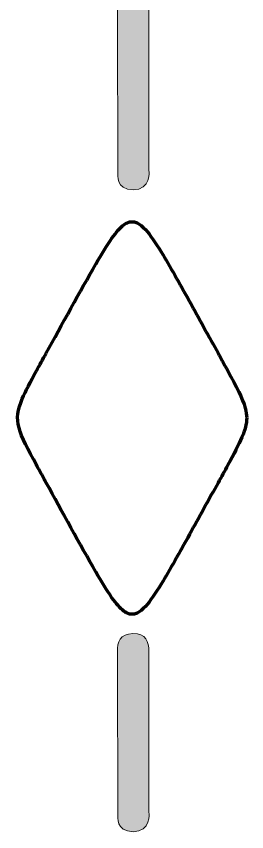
# Model space of a CAD drawing. Header units: millimetres. Extents: x -101 to 399, y -179 to 389.
# Drawn here: x 74.03 to 88.11, y -87.28 to -37.44 of the extents above; entities that cross this region are included whole.
import ezdxf

# ---------------------------------------------------------------- set-up
doc = ezdxf.new("R2010")
doc.units = ezdxf.units.MM
doc.header["$MEASUREMENT"] = 0
doc.layers.add('Layer 2', color=7, linetype='Continuous')

# ---------------------------------------------------------------- blocks, each defined once
blk = doc.blocks.new('block 4')
at = {"color": 1, "lineweight": 70, "true_color": 0xff0000}
blk.add_open_spline([(86.955, -59.115), (87.476, -60.071), (87.86, -60.79), (88.02, -61.378), (88.078, -61.59), (88.107, -61.788), (88.107, -61.987)], degree=3, knots=[0, 0, 0, 0, 1, 1, 1, 2, 2, 2, 2], dxfattribs=at)
blk = doc.blocks.new('block 95')
at = {"color": 1, "lineweight": 70, "true_color": 0xff0000}
blk.add_open_spline([(75.26, -59.115), (75.461, -58.746), (75.651, -58.402), (75.841, -58.058), (75.846, -58.049), (75.851, -58.04), (75.856, -58.032)], degree=3, knots=[0, 0, 0, 0, 1, 1, 1, 2, 2, 2, 2], dxfattribs=at)
blk = doc.blocks.new('block 96')
at = {"color": 1, "lineweight": 70, "true_color": 0xff0000}
blk.add_open_spline([(75.856, -58.032), (76.792, -56.338), (77.933, -54.226), (78.882, -52.59), (79.24, -51.974), (79.571, -51.429), (79.873, -51.003), (80.135, -50.633), (80.375, -50.352), (80.603, -50.182), (80.704, -50.107), (80.802, -50.053), (80.899, -50.022), (80.99, -49.992), (81.08, -49.982), (81.17, -49.991), (81.255, -49.999), (81.339, -50.024), (81.425, -50.066), (81.583, -50.144), (81.745, -50.278), (81.916, -50.464), (82.209, -50.784), (82.53, -51.258), (82.886, -51.838), (83.408, -52.691), (84.005, -53.77), (84.617, -54.877), (85.214, -55.957), (85.822, -57.06), (86.359, -58.032)], degree=3, knots=[0, 0, 0, 0, 1, 1, 1, 2, 2, 2, 3, 3, 3, 4, 4, 4, 5, 5, 5, 6, 6, 6, 7, 7, 7, 8, 8, 8, 9, 9, 9, 10, 10, 10, 10], dxfattribs=at)
blk = doc.blocks.new('block 97')
at = {"color": 1, "lineweight": 70, "true_color": 0xff0000}
blk.add_open_spline([(86.359, -58.032), (86.442, -58.182), (86.525, -58.333), (86.61, -58.486), (86.723, -58.691), (86.837, -58.899), (86.955, -59.115)], degree=3, knots=[0, 0, 0, 0, 1, 1, 1, 2, 2, 2, 2], dxfattribs=at)
blk = doc.blocks.new('block 98')
at = {"color": 1, "lineweight": 70, "true_color": 0xff0000}
blk.add_open_spline([(88.107, -61.987), (88.107, -62.353), (88.007, -62.72), (87.816, -63.166), (87.617, -63.634), (87.318, -64.193), (86.955, -64.86)], degree=3, knots=[0, 0, 0, 0, 1, 1, 1, 2, 2, 2, 2], dxfattribs=at)
blk = doc.blocks.new('block 99')
at = {"color": 1, "lineweight": 70, "true_color": 0xff0000}
blk.add_open_spline([(86.955, -64.86), (86.75, -65.237), (86.553, -65.593), (86.359, -65.943)], degree=3, dxfattribs=at)
blk = doc.blocks.new('block 100')
at = {"color": 1, "lineweight": 70, "true_color": 0xff0000}
blk.add_open_spline([(86.359, -65.943), (85.822, -66.915), (85.214, -68.018), (84.617, -69.098), (84.005, -70.205), (83.408, -71.284), (82.886, -72.137), (82.53, -72.717), (82.209, -73.191), (81.916, -73.511), (81.745, -73.697), (81.583, -73.831), (81.425, -73.909), (81.339, -73.951), (81.255, -73.976), (81.17, -73.984), (81.08, -73.993), (80.99, -73.983), (80.899, -73.953), (80.802, -73.922), (80.704, -73.868), (80.603, -73.793), (80.375, -73.623), (80.135, -73.342), (79.873, -72.972), (79.571, -72.546), (79.24, -72.001), (78.882, -71.385), (77.933, -69.749), (76.792, -67.637), (75.856, -65.943)], degree=3, knots=[0, 0, 0, 0, 1, 1, 1, 2, 2, 2, 3, 3, 3, 4, 4, 4, 5, 5, 5, 6, 6, 6, 7, 7, 7, 8, 8, 8, 9, 9, 9, 10, 10, 10, 10], dxfattribs=at)
blk = doc.blocks.new('block 101')
at = {"color": 1, "lineweight": 70, "true_color": 0xff0000}
blk.add_open_spline([(75.856, -65.943), (75.781, -65.808), (75.706, -65.671), (75.63, -65.533), (75.508, -65.313), (75.386, -65.092), (75.26, -64.86)], degree=3, knots=[0, 0, 0, 0, 1, 1, 1, 2, 2, 2, 2], dxfattribs=at)
blk = doc.blocks.new('block 102')
at = {"color": 1, "lineweight": 70, "true_color": 0xff0000}
blk.add_open_spline([(75.26, -64.86), (74.739, -63.904), (74.355, -63.185), (74.195, -62.597), (74.031, -61.995), (74.105, -61.497), (74.398, -60.809), (74.598, -60.341), (74.897, -59.781), (75.26, -59.115)], degree=3, knots=[0, 0, 0, 0, 1, 1, 1, 2, 2, 2, 3, 3, 3, 3], dxfattribs=at)
blk = doc.blocks.new('block 347')
at = {"layer": 'Layer 2', "true_color": 0xffffff}
h = blk.add_hatch(color=7, dxfattribs=at)
h.dxf.hatch_style = 2
edge = h.paths.add_edge_path()
edge.add_spline(control_points=[(82.137, -46.882), (82.127, -41.775), (82.116, -42.132), (82.127, -37.024), (82.127, -36.432), (81.963, -35.92), (81.154, -35.933), (80.367, -35.946), (80.203, -36.445), (80.208, -37.041), (80.234, -42.204), (80.213, -41.898), (80.24, -47.061), (80.24, -47.061), (80.086, -48.042), (81.172, -48.042), (82.259, -48.042), (82.137, -46.882), (82.137, -46.882)], knot_values=[0, 0, 0, 0, 1, 1, 1, 2, 2, 2, 3, 3, 3, 4, 4, 4, 5, 5, 5, 6, 6, 6, 6], degree=3, periodic=1)
h = blk.add_hatch(color=7, dxfattribs=at)
h.dxf.hatch_style = 2
edge = h.paths.add_edge_path()
edge.add_spline(control_points=[(81.172, -87.276), (82.259, -87.276), (82.137, -86.117), (82.137, -86.117), (82.127, -81.009), (82.116, -81.366), (82.127, -76.259), (82.127, -75.666), (81.963, -75.155), (81.154, -75.168), (80.367, -75.18), (80.203, -75.679), (80.208, -76.276), (80.234, -81.439), (80.213, -81.133), (80.24, -86.296), (80.24, -86.296), (80.086, -87.276), (81.172, -87.276)], knot_values=[0, 0, 0, 0, 1, 1, 1, 2, 2, 2, 3, 3, 3, 4, 4, 4, 5, 5, 5, 6, 6, 6, 6], degree=3, periodic=1)
at = {"layer": 'Layer 2', "lineweight": 0}
for points in [[(82.137, -46.882), (82.127, -41.775), (82.116, -42.132), (82.127, -37.024), (82.127, -36.432), (81.963, -35.92), (81.154, -35.933), (80.367, -35.946), (80.203, -36.445), (80.208, -37.041), (80.234, -42.204), (80.213, -41.898), (80.24, -47.061), (80.24, -47.061), (80.086, -48.042), (81.172, -48.042), (82.259, -48.042), (82.137, -46.882), (82.137, -46.882)], [(81.172, -87.276), (82.259, -87.276), (82.137, -86.117), (82.137, -86.117), (82.127, -81.009), (82.116, -81.366), (82.127, -76.259), (82.127, -75.666), (81.963, -75.155), (81.154, -75.168), (80.367, -75.18), (80.203, -75.679), (80.208, -76.276), (80.234, -81.439), (80.213, -81.133), (80.24, -86.296), (80.24, -86.296), (80.086, -87.276), (81.172, -87.276)]]:
    blk.add_open_spline(points, degree=3, knots=[0, 0, 0, 0, 1, 1, 1, 2, 2, 2, 3, 3, 3, 4, 4, 4, 5, 5, 5, 6, 6, 6, 6], dxfattribs=at)

msp = doc.modelspace()

# ---------------------------------------------------------------- block references
for name in ['block 96', 'block 95', 'block 97', 'block 102', 'block 4', 'block 98', 'block 101', 'block 99', 'block 100']:
    msp.add_blockref(name, (0, 0))
at = {"layer": 'Layer 2'}
msp.add_blockref('block 347', (0, 0), dxfattribs=at)

doc.saveas('drawing.dxf')
